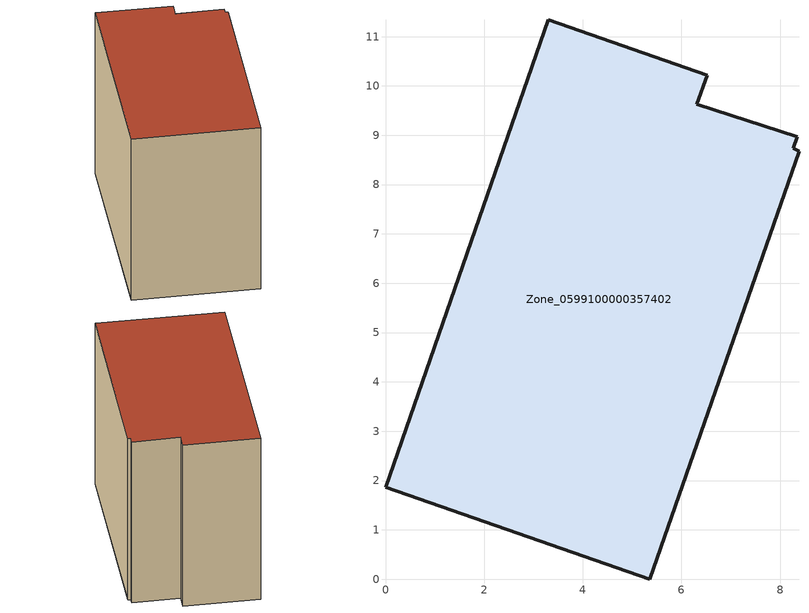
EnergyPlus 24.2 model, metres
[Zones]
Zone_0599100000357402
 floor ground (C_G): 0,1.86 3.3,11.34 6.52,10.22 6.31,9.63 8.35,8.97 8.27,8.73 8.38,8.67 5.35,0 z0
 wall outside (C_F): 3.3,11.34 0,1.86 5.35,0 8.38,8.67 8.27,8.73 8.35,8.97 6.31,9.63 6.52,10.22 3.3,11.34 z0:8.32
 roof outside (C_R): 5.35,0 8.38,8.67 8.27,8.73 8.35,8.97 6.31,9.63 6.52,10.22 3.3,11.34 0,1.86 z8.32
[BUILDING]
Pand.0599100000357402: North Axis=0; Terrain=City; Loads Convergence Tolerance Value=0.04; Temperature Convergence Tolerance Value=0.4; Solar Distribution=FullExterior; Maximum Number of Warmup Days=25; Minimum Number of Warmup Days=1
[Site:Location]
Rotterdam.The.Hague.AP_ZH_NLD Design_Conditions: Latitude=51.96; Longitude=4.45; Time Zone=1; Elevation=-4.5
[SITE:GROUNDTEMPERATURE:BUILDINGSURFACE]
18, 18, 18, 18, 18, 18, 18, 18, 18, 18, 18, 18
[MATERIAL] Thermal Absorptance=0.9; Solar Absorptance=0.7; Visible Absorptance=0.7
Name | Roughness | Thickness | Conductivity | Density | Specific Heat
G.TC.1992-2005 | MediumSmooth | 0.15 | 0.06 | 540 | 1210
F.TC.1992-2005 | Rough | 0.3 | 0.12 | 1920 | 840
R.TC.1992-2005 | MediumRough | 0.2 | 0.08 | 1500 | 1000
[CONSTRUCTION]
C_G: G.TC.1992-2005
C_F: F.TC.1992-2005
C_R: R.TC.1992-2005
[ZONE]
Zone_0599100000357402: Type=1; Multiplier=1; Ceiling Height=Autocalculate; Volume=Autocalculate; Floor Area=autocalculate; Part of Total Floor Area=Yes
[ZONEINFILTRATION:DESIGNFLOWRATE]
Infil_Zone_0599100000357402: Zone or ZoneList or Space or SpaceList=Zone_0599100000357402; Schedule=AlwaysOn; Design Flow Rate Calculation Method=Flow/Area; Flow Rate per Floor Area=0.0015; Constant Term Coefficient=1; Temperature Term Coefficient=0; Velocity Term Coefficient=0; Velocity Squared Term Coefficient=0
[HVACTEMPLATE:ZONE:IDEALLOADSAIRSYSTEM]
Zone_0599100000357402: Maximum Heating Supply Air Temperature=50; Minimum Cooling Supply Air Temperature=13; Maximum Heating Supply Air Humidity Ratio=0.0156; Minimum Cooling Supply Air Humidity Ratio=0.0077; Heating Limit=NoLimit; Cooling Limit=NoLimit; Dehumidification Control Type=ConstantSensibleHeatRatio; Cooling Sensible Heat Ratio=0.7; Dehumidification Setpoint=60; Humidification Control Type=None; Humidification Setpoint=30; Outdoor Air Method=None; Outdoor Air Flow Rate per Person=0.00944; Outdoor Air Flow Rate per Zone Floor Area=0; Outdoor Air Flow Rate per Zone=0; Demand Controlled Ventilation Type=None; Outdoor Air Economizer Type=NoEconomizer; Heat Recovery Type=None; Sensible Heat Recovery Effectiveness=0.7; Latent Heat Recovery Effectiveness=0.65
[ZONECONTROL:THERMOSTAT]
ThermostatControl_Zone_0599100000357402: Zone or ZoneList=Zone_0599100000357402; Control Type Schedule=DualSetpointControlType; Control 1=Thermostat_Zone_0599100000357402; Temperature Difference Between Cutout And Setpoint=0
[THERMOSTATSETPOINT:DUALSETPOINT]
Thermostat_Zone_0599100000357402: Heating Setpoint Temperature Schedule=HeatingSetpoint_Zone_0599100000357402; Cooling Setpoint Temperature Schedule=CoolingSetpoint_Zone_0599100000357402
[SCHEDULE:COMPACT]
HeatingSetpoint_Zone_0599100000357402: Through: 12/31, For: AllDays, Until: 24:00, 21
CoolingSetpoint_Zone_0599100000357402: Through: 12/31, For: AllDays, Until: 24:00, 24
DualSetpointControlType: Through: 12/31, For: AllDays, Until: 24:00, 4
AlwaysOn: Through: 12/31, For: AllDays, Until: 24:00, 1
